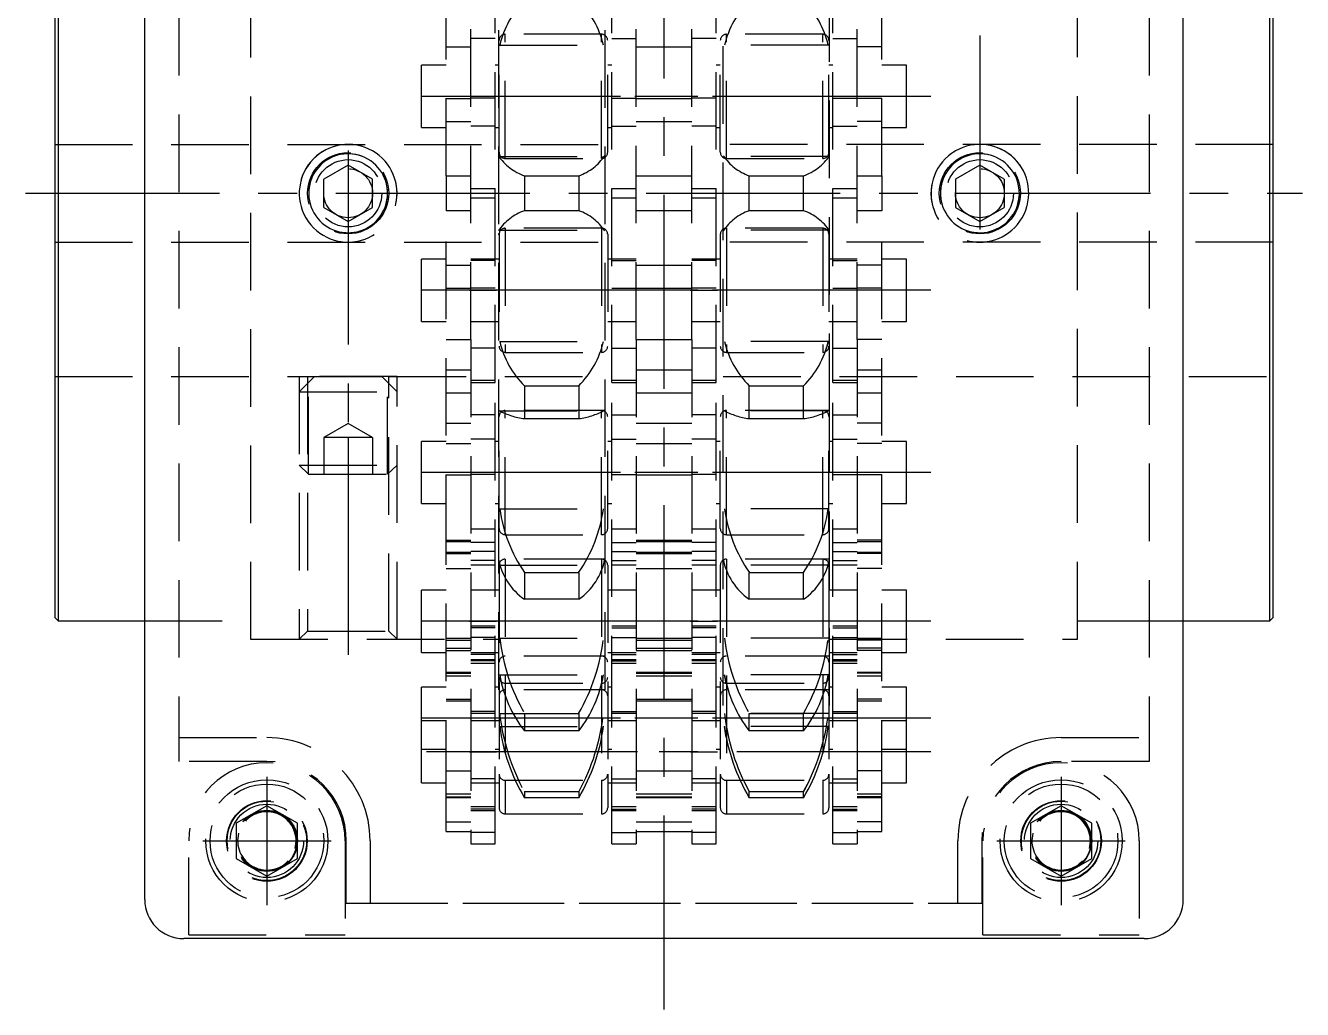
# Model space of a CAD drawing. Extents: x -2 to 270, y -8 to 285.
# Drawn here: x -2.4 to 102.1, y 151.6 to 232.1 of the extents above; entities that cross this region are included whole.
import ezdxf

# ---------------------------------------------------------------- set-up
doc = ezdxf.new("R2010")
doc.units = 0
doc.header["$LTSCALE"] = 0.5
doc.linetypes.add('CENTER', pattern=[50.8, 31.75, -6.35, 6.35, -6.35])
doc.linetypes.add('DASHED', pattern=[19.05, 12.7, -6.35])
for name, color, linetype in [('MSM_CENTER', 1, 'CENTER'), ('MSM_CONTINUOUS', 7, 'CONTINUOUS'), ('MSM_DASHED', 4, 'DASHED')]:
    doc.layers.add(name, color=color, linetype=linetype)

msp = doc.modelspace()

# ---------------------------------------------------------------- linework, layer by layer
at = {"layer": 'MSM_CENTER'}
for p, q in [((49.85, 151.55), (49.85, 285.14)), ((75.7, 256.67), (75.7, 214.86)), ((71.68, 226.28), (28.01, 226.28)), ((69.7, 226.28), (30, 226.28)), ((24, 221.84), (24, 180.02)), ((-2.4, 218.35), (102.1, 218.35)), ((71.68, 210.41), (28.01, 210.41)), ((69.7, 210.41), (30, 210.41)), ((33.93, 210.41), (36.13, 210.41)), ((33.93, 210.41), (36.13, 210.41)), ((71.68, 195.49), (28.01, 195.49)), ((69.7, 195.49), (30, 195.49)), ((71.68, 183.33), (28.01, 183.33)), ((69.7, 183.33), (30, 183.33)), ((33.93, 183.33), (36.13, 183.33)), ((33.93, 183.33), (36.13, 183.33)), ((71.68, 175.39), (28.01, 175.39)), ((69.7, 175.39), (30, 175.39)), ((71.68, 172.64), (28.01, 172.64)), ((33.93, 172.64), (36.13, 172.64)), ((17.35, 170.6), (17.35, 160.1)), ((82.35, 170.6), (82.35, 160.1)), ((12.1, 165.35), (22.6, 165.35)), ((77.1, 165.35), (87.6, 165.35))]:
    msp.add_line(p, q, dxfattribs=at)
at = {"layer": 'MSM_CONTINUOUS'}
for p, q in [((7.35, 160.55), (7.35, 276.15)), ((92.35, 160.55), (92.35, 276.15)), ((0, 253.06), (0, 183.63)), ((0.28, 253.35), (0.28, 183.35)), ((99.42, 183.35), (99.42, 253.35)), ((99.7, 183.63), (99.7, 253.06)), ((0, 183.63), (0.28, 183.35)), ((0.28, 183.35), (7.35, 183.35)), ((92.35, 183.35), (99.42, 183.35)), ((99.42, 183.35), (99.7, 183.63)), ((89.15, 157.35), (10.55, 157.35)), ((89.15, 157.35), (10.55, 157.35))]:
    msp.add_line(p, q, dxfattribs=at)
for centre, start, end in [((10.55, 160.55), 180, 270), ((10.55, 160.55), 180, 270), ((89.15, 160.55), 270, 0), ((89.15, 160.55), 270, 0)]:
    msp.add_arc(centre, 3.2, start, end, dxfattribs=at)
at = {"layer": 'MSM_DASHED'}
for p, q in [((10.15, 262.9), (10.15, 171.85)), ((89.55, 262.9), (89.55, 171.85)), ((36.3, 260.27), (36.3, 176.42)), ((45, 260.27), (45, 176.42)), ((54.7, 176.42), (54.7, 260.27)), ((63.4, 200.53), (63.4, 260.27)), ((16, 254.85), (16, 181.85)), ((83.7, 181.85), (83.7, 254.85)), ((32.03, 219.78), (32.03, 247.71)), ((67.67, 219.78), (67.67, 247.71)), ((34.03, 206.37), (34.03, 241.38)), ((47.57, 206.37), (47.57, 241.38)), ((52.13, 206.37), (52.13, 241.38)), ((65.67, 206.37), (65.67, 241.38)), ((36.03, 202.87), (36.03, 233.82)), ((45.57, 202.87), (45.57, 233.82)), ((54.13, 202.87), (54.13, 233.82)), ((63.67, 202.87), (63.67, 233.82)), ((36.03, 231.01), (34.03, 231.01)), ((36.86, 221.2), (36.86, 231.36)), ((44.74, 231.36), (36.86, 231.36)), ((44.74, 231.36), (36.86, 231.36)), ((44.74, 221.2), (44.74, 231.36)), ((45.57, 231.01), (47.57, 231.01)), ((54.13, 231.01), (52.13, 231.01)), ((62.84, 231.36), (54.96, 231.36)), ((54.96, 221.2), (54.96, 231.36)), ((62.84, 231.36), (54.96, 231.36)), ((62.84, 221.2), (62.84, 231.36)), ((63.67, 231.01), (65.67, 231.01)), ((32.03, 230.33), (34.03, 230.33)), ((36.36, 221.7), (36.36, 230.86)), ((36.4, 230.48), (44.9, 230.48)), ((45.24, 221.7), (45.24, 230.86)), ((47.57, 230.33), (52.13, 230.33)), ((54.46, 221.7), (54.46, 230.86)), ((63.3, 230.48), (54.8, 230.48)), ((63.34, 221.7), (63.34, 230.86)), ((67.67, 230.33), (65.67, 230.33)), ((30, 223.74), (30, 228.83)), ((32.03, 228.83), (30, 228.83)), ((32.03, 228.83), (30, 228.83)), ((36.36, 228.83), (36.03, 228.83)), ((36.36, 228.83), (36.03, 228.83)), ((45.57, 228.83), (45.24, 228.83)), ((45.57, 228.83), (45.24, 228.83)), ((54.46, 228.83), (54.13, 228.83)), ((54.46, 228.83), (54.13, 228.83)), ((63.67, 228.83), (63.34, 228.83)), ((63.67, 228.83), (63.34, 228.83)), ((69.7, 228.83), (67.67, 228.83)), ((69.7, 228.83), (67.67, 228.83)), ((69.7, 223.74), (69.7, 228.83)), ((32.03, 226.11), (34.03, 226.11)), ((36.03, 226.12), (34.03, 226.12)), ((45.57, 226.12), (47.57, 226.12)), ((47.57, 226.11), (52.13, 226.11)), ((54.13, 226.12), (52.13, 226.12)), ((63.67, 226.12), (65.67, 226.12)), ((67.67, 226.11), (65.67, 226.11)), ((30, 223.74), (32.03, 223.74)), ((30, 223.74), (32.03, 223.74)), ((32.03, 224.23), (34.03, 224.23)), ((36.03, 223.85), (34.03, 223.85)), ((36.03, 223.74), (36.36, 223.74)), ((36.03, 223.74), (36.36, 223.74)), ((45.24, 223.74), (45.57, 223.74)), ((45.24, 223.74), (45.57, 223.74)), ((45.57, 223.85), (47.57, 223.85)), ((47.57, 224.23), (52.13, 224.23)), ((54.13, 223.85), (52.13, 223.85)), ((54.13, 223.74), (54.46, 223.74)), ((54.13, 223.74), (54.46, 223.74)), ((63.34, 223.74), (63.67, 223.74)), ((63.34, 223.74), (63.67, 223.74)), ((63.67, 223.85), (65.67, 223.85)), ((67.67, 224.23), (65.67, 224.23)), ((67.67, 223.74), (69.7, 223.74)), ((67.67, 223.74), (69.7, 223.74)), ((0, 222.35), (45, 222.35)), ((36.33, 221.66), (36.32, 221.73)), ((99.7, 222.35), (54.7, 222.35)), ((63.38, 221.73), (63.37, 221.64)), ((24, 220.66), (22, 219.5)), ((26, 219.5), (24, 220.66)), ((36.4, 221.36), (44.9, 221.36)), ((36.86, 221.2), (44.74, 221.2)), ((36.86, 221.2), (44.74, 221.2)), ((44.82, 221.21), (44.9, 221.36)), ((63.3, 221.36), (54.8, 221.36)), ((54.96, 221.2), (62.84, 221.2)), ((54.96, 221.2), (62.84, 221.2)), ((75.7, 220.66), (73.7, 219.5)), ((77.7, 219.5), (75.7, 220.66)), ((22, 217.19), (22, 219.5)), ((26, 217.19), (26, 219.5)), ((32.03, 219.78), (34.03, 219.78)), ((32.03, 219.78), (32.03, 216.91)), ((38.43, 219.78), (42.87, 219.78)), ((38.43, 219.78), (38.43, 216.91)), ((42.87, 219.78), (42.87, 216.91)), ((47.57, 219.78), (52.13, 219.78)), ((56.83, 219.78), (61.27, 219.78)), ((56.83, 216.91), (56.83, 219.78)), ((61.27, 216.91), (61.27, 219.78)), ((65.67, 219.78), (67.67, 219.78)), ((67.67, 219.78), (67.67, 216.91)), ((73.7, 219.5), (73.7, 217.19)), ((77.7, 219.5), (77.7, 217.19)), ((34.03, 218.74), (36.03, 218.74)), ((45.57, 218.74), (47.57, 218.74)), ((52.13, 218.74), (54.13, 218.74)), ((63.67, 218.74), (65.67, 218.74)), ((36.03, 217.95), (34.03, 217.95)), ((47.57, 217.95), (45.57, 217.95)), ((54.13, 217.95), (52.13, 217.95)), ((65.67, 217.95), (63.67, 217.95)), ((22, 217.19), (24, 216.04)), ((24, 216.04), (26, 217.19)), ((32.03, 188.99), (32.03, 216.91)), ((34.03, 216.91), (32.03, 216.91)), ((42.87, 216.91), (38.43, 216.91)), ((52.13, 216.91), (47.57, 216.91)), ((61.27, 216.91), (56.83, 216.91)), ((67.67, 216.91), (65.67, 216.91)), ((67.67, 188.99), (67.67, 216.91)), ((73.7, 217.19), (75.7, 216.04)), ((75.7, 216.04), (77.7, 217.19)), ((36.4, 215.33), (44.9, 215.33)), ((36.86, 215.49), (36.86, 205.33)), ((44.74, 215.49), (36.86, 215.49)), ((44.74, 215.49), (36.86, 215.49)), ((44.74, 215.49), (44.74, 205.33)), ((63.3, 215.33), (54.8, 215.33)), ((62.84, 215.49), (54.96, 215.49)), ((54.96, 215.49), (54.96, 205.33)), ((62.84, 215.49), (54.96, 215.49)), ((62.84, 215.49), (62.84, 205.33)), ((0, 214.35), (45, 214.35)), ((36.32, 214.96), (36.33, 215.05)), ((36.36, 214.99), (36.36, 205.83)), ((45.24, 214.99), (45.24, 205.83)), ((54.46, 214.99), (54.46, 205.83)), ((99.7, 214.35), (54.7, 214.35)), ((63.34, 214.99), (63.34, 205.83)), ((32.03, 212.95), (30, 212.95)), ((30, 207.86), (30, 212.95)), ((32.03, 212.95), (30, 212.95)), ((32.03, 212.47), (34.03, 212.47)), ((36.03, 212.95), (34.03, 212.95)), ((36.36, 212.95), (34.03, 212.95)), ((36.03, 212.95), (34.03, 212.95)), ((36.36, 212.95), (34.03, 212.95)), ((36.03, 212.84), (34.03, 212.84)), ((47.57, 212.95), (45.24, 212.95)), ((47.57, 212.95), (45.24, 212.95)), ((47.57, 212.95), (45.57, 212.95)), ((47.57, 212.95), (45.57, 212.95)), ((45.57, 212.84), (47.57, 212.84)), ((47.57, 212.47), (52.13, 212.47)), ((54.13, 212.95), (52.13, 212.95)), ((54.46, 212.95), (52.13, 212.95)), ((54.13, 212.95), (52.13, 212.95)), ((54.46, 212.95), (52.13, 212.95)), ((54.13, 212.84), (52.13, 212.84)), ((65.67, 212.95), (63.34, 212.95)), ((65.67, 212.95), (63.34, 212.95)), ((65.67, 212.95), (63.67, 212.95)), ((65.67, 212.95), (63.67, 212.95)), ((63.67, 212.84), (65.67, 212.84)), ((67.67, 212.47), (65.67, 212.47)), ((69.7, 212.95), (67.67, 212.95)), ((69.7, 212.95), (67.67, 212.95)), ((69.7, 207.86), (69.7, 212.95)), ((32.03, 210.59), (34.03, 210.59)), ((36.03, 210.57), (34.03, 210.57)), ((47.67, 210.41), (45.47, 210.41)), ((47.67, 210.41), (45.47, 210.41)), ((45.57, 210.57), (47.57, 210.57)), ((47.57, 210.59), (52.13, 210.59)), ((52.03, 210.41), (54.23, 210.41)), ((52.03, 210.41), (54.23, 210.41)), ((54.13, 210.57), (52.13, 210.57)), ((65.77, 210.41), (63.57, 210.41)), ((65.77, 210.41), (63.57, 210.41)), ((63.67, 210.57), (65.67, 210.57)), ((67.67, 210.59), (65.67, 210.59)), ((30, 207.86), (32.03, 207.86)), ((30, 207.86), (32.03, 207.86)), ((34.03, 207.86), (36.03, 207.86)), ((34.03, 207.86), (36.36, 207.86)), ((34.03, 207.86), (36.03, 207.86)), ((34.03, 207.86), (36.36, 207.86)), ((45.24, 207.86), (47.57, 207.86)), ((45.24, 207.86), (47.57, 207.86)), ((45.57, 207.86), (47.57, 207.86)), ((45.57, 207.86), (47.57, 207.86)), ((52.13, 207.86), (54.13, 207.86)), ((52.13, 207.86), (54.46, 207.86)), ((52.13, 207.86), (54.13, 207.86)), ((52.13, 207.86), (54.46, 207.86)), ((63.34, 207.86), (65.67, 207.86)), ((63.34, 207.86), (65.67, 207.86)), ((63.67, 207.86), (65.67, 207.86)), ((63.67, 207.86), (65.67, 207.86)), ((67.67, 207.86), (69.7, 207.86)), ((67.67, 207.86), (69.7, 207.86)), ((32.03, 206.37), (34.03, 206.37)), ((34.03, 206.37), (34.03, 175.79)), ((36.4, 206.21), (44.9, 206.21)), ((47.57, 206.37), (47.57, 175.79)), ((47.57, 206.37), (52.13, 206.37)), ((52.13, 206.37), (52.13, 175.79)), ((54.8, 206.21), (55.05, 205.33)), ((63.3, 206.21), (54.8, 206.21)), ((63.07, 205.38), (63.3, 206.21)), ((65.67, 206.37), (65.67, 175.79)), ((67.67, 206.37), (65.67, 206.37)), ((36.03, 205.68), (34.03, 205.68)), ((36.86, 205.33), (44.74, 205.33)), ((36.86, 205.33), (44.74, 205.33)), ((45.57, 205.68), (47.57, 205.68)), ((54.13, 205.68), (52.13, 205.68)), ((54.96, 205.33), (62.84, 205.33)), ((54.96, 205.33), (62.84, 205.33)), ((63.67, 205.68), (65.67, 205.68)), ((32.03, 203.9), (34.03, 203.9)), ((47.57, 203.9), (52.13, 203.9)), ((65.67, 203.9), (67.67, 203.9)), ((0, 203.35), (20.68, 203.35)), ((20, 203.35), (20, 181.85)), ((21.25, 203.35), (20, 202.1)), ((20, 203.35), (28, 203.35)), ((28, 203.35), (20, 203.35)), ((20.68, 203.35), (20.68, 182.52)), ((20.77, 195.35), (20.77, 202.86)), ((21.25, 203.35), (26.75, 203.35)), ((28, 202.1), (26.75, 203.35)), ((27.23, 195.35), (27.23, 202.86)), ((27.31, 203.35), (45, 203.35)), ((27.32, 182.52), (27.32, 203.35)), ((28, 181.85), (28, 203.35)), ((36.03, 203.03), (34.03, 203.03)), ((34.03, 202.87), (36.03, 202.87)), ((36.03, 175.79), (36.03, 202.87)), ((47.57, 203.03), (45.57, 203.03)), ((45.57, 175.79), (45.57, 202.87)), ((45.57, 202.87), (47.57, 202.87)), ((54.13, 203.03), (52.13, 203.03)), ((52.13, 202.87), (54.13, 202.87)), ((54.13, 175.79), (54.13, 202.87)), ((54.7, 203.35), (99.7, 203.35)), ((65.67, 203.03), (63.67, 203.03)), ((63.67, 175.79), (63.67, 202.87)), ((63.67, 202.87), (65.67, 202.87)), ((20, 202.1), (28, 202.1)), ((34.03, 202), (32.03, 202)), ((38.43, 202.6), (42.87, 202.6)), ((38.43, 202.6), (38.43, 199.9)), ((42.87, 202.6), (42.87, 199.9)), ((52.13, 202), (47.57, 202)), ((56.83, 199.9), (56.83, 202.6)), ((56.83, 202.6), (61.27, 202.6)), ((61.27, 199.9), (61.27, 202.6)), ((67.67, 202), (65.67, 202)), ((36.03, 200.21), (34.03, 200.21)), ((44.94, 200.57), (36.36, 200.57)), ((36.36, 200.57), (36.4, 200.55)), ((36.36, 190.91), (36.36, 200.07)), ((36.4, 200.55), (44.9, 200.55)), ((44.74, 200.57), (36.86, 200.57)), ((44.74, 200.57), (36.86, 200.57)), ((36.86, 190.41), (36.86, 200.57)), ((42.87, 199.9), (38.43, 199.9)), ((44.74, 190.41), (44.74, 200.57)), ((44.9, 200.55), (44.94, 200.57)), ((44.97, 200.56), (44.99, 200.52)), ((45.24, 190.91), (45.24, 200.07)), ((45.57, 200.21), (47.57, 200.21)), ((54.13, 200.21), (52.13, 200.21)), ((54.46, 190.91), (54.46, 200.07)), ((54.71, 200.51), (54.74, 200.57)), ((63.34, 200.57), (54.76, 200.57)), ((54.76, 200.57), (54.8, 200.55)), ((63.3, 200.55), (54.8, 200.55)), ((62.84, 200.57), (54.96, 200.57)), ((62.84, 200.57), (54.96, 200.57)), ((54.96, 190.41), (54.96, 200.57)), ((61.27, 199.9), (56.83, 199.9)), ((62.84, 190.41), (62.84, 200.57)), ((63.3, 200.55), (63.34, 200.57)), ((63.34, 190.91), (63.34, 200.07)), ((63.4, 176.42), (63.4, 200.49)), ((63.67, 200.21), (65.67, 200.21)), ((24, 199.5), (22, 198.35)), ((26, 198.35), (24, 199.5)), ((32.03, 199.53), (34.03, 199.53)), ((47.57, 199.53), (52.13, 199.53)), ((67.67, 199.53), (65.67, 199.53)), ((22, 198.35), (22, 195.35)), ((26, 198.35), (22, 198.35)), ((24, 198.35), (24, 195.35)), ((26, 198.35), (26, 195.35)), ((32.03, 198.04), (30, 198.04)), ((32.03, 198.04), (30, 198.04)), ((30, 192.95), (30, 198.04)), ((32.03, 197.88), (34.03, 197.88)), ((36.03, 198.22), (34.03, 198.22)), ((36.36, 198.04), (36.03, 198.04)), ((36.36, 198.04), (36.03, 198.04)), ((45.57, 198.04), (45.24, 198.04)), ((45.57, 198.04), (45.24, 198.04)), ((45.57, 198.22), (47.57, 198.22)), ((47.57, 197.88), (52.13, 197.88)), ((54.13, 198.22), (52.13, 198.22)), ((54.46, 198.04), (54.13, 198.04)), ((54.46, 198.04), (54.13, 198.04)), ((63.67, 198.04), (63.34, 198.04)), ((63.67, 198.04), (63.34, 198.04)), ((63.67, 198.22), (65.67, 198.22)), ((67.67, 197.88), (65.67, 197.88)), ((69.7, 198.04), (67.67, 198.04)), ((69.7, 198.04), (67.67, 198.04)), ((69.7, 192.95), (69.7, 198.04)), ((20, 196.11), (20.77, 195.35)), ((20, 196.11), (28, 196.11)), ((27.23, 195.35), (28, 196.11)), ((20.77, 195.35), (27.23, 195.35)), ((32.03, 195.31), (34.03, 195.31)), ((36.03, 195.33), (34.03, 195.33)), ((45.57, 195.33), (47.57, 195.33)), ((47.57, 195.31), (52.13, 195.31)), ((54.13, 195.33), (52.13, 195.33)), ((63.67, 195.33), (65.67, 195.33)), ((67.67, 195.31), (65.67, 195.31)), ((30, 192.95), (32.03, 192.95)), ((30, 192.95), (32.03, 192.95)), ((36.03, 192.95), (36.36, 192.95)), ((36.03, 192.95), (36.36, 192.95)), ((36.4, 192.52), (44.9, 192.52)), ((45.24, 192.95), (45.57, 192.95)), ((45.24, 192.95), (45.57, 192.95)), ((54.13, 192.95), (54.46, 192.95)), ((54.13, 192.95), (54.46, 192.95)), ((54.8, 192.52), (54.94, 191.71)), ((63.3, 192.52), (54.8, 192.52)), ((63.34, 192.95), (63.67, 192.95)), ((63.34, 192.95), (63.67, 192.95)), ((67.67, 192.95), (69.7, 192.95)), ((67.67, 192.95), (69.7, 192.95)), ((36.03, 190.87), (34.03, 190.87)), ((36.86, 190.41), (44.74, 190.41)), ((36.86, 190.41), (44.74, 190.41)), ((36.88, 190.45), (36.89, 190.41)), ((47.57, 190.87), (45.57, 190.87)), ((54.13, 190.87), (52.13, 190.87)), ((54.96, 190.41), (62.84, 190.41)), ((54.96, 190.41), (62.84, 190.41)), ((62.81, 190.41), (62.83, 190.46)), ((65.67, 190.87), (63.67, 190.87)), ((32.03, 189.95), (34.03, 189.95)), ((34.03, 189.83), (32.03, 189.83)), ((36.03, 189.78), (34.03, 189.78)), ((45.57, 189.78), (47.57, 189.78)), ((47.57, 189.95), (52.13, 189.95)), ((52.13, 189.83), (47.57, 189.83)), ((54.13, 189.78), (52.13, 189.78)), ((63.67, 189.78), (65.67, 189.78)), ((67.67, 189.95), (65.67, 189.95)), ((67.67, 189.83), (65.67, 189.83)), ((32.03, 168.89), (32.03, 188.99)), ((32.03, 188.99), (34.03, 188.99)), ((32.03, 188.87), (34.03, 188.87)), ((36.03, 189.04), (34.03, 189.04)), ((36.03, 188.3), (34.03, 188.3)), ((45, 188.41), (36.3, 188.41)), ((44.74, 188.41), (36.86, 188.41)), ((44.74, 188.41), (36.86, 188.41)), ((36.86, 188.41), (36.86, 170.31)), ((44.74, 188.41), (44.74, 170.31)), ((45.57, 189.04), (47.57, 189.04)), ((45.57, 188.3), (47.57, 188.3)), ((47.57, 188.99), (52.13, 188.99)), ((47.57, 188.87), (52.13, 188.87)), ((54.13, 189.04), (52.13, 189.04)), ((54.13, 188.3), (52.13, 188.3)), ((63.4, 188.41), (54.7, 188.41)), ((62.84, 188.41), (54.96, 188.41)), ((62.84, 188.41), (54.96, 188.41)), ((54.96, 188.41), (54.96, 170.31)), ((62.84, 188.41), (62.84, 170.31)), ((63.67, 189.04), (65.67, 189.04)), ((63.67, 188.3), (65.67, 188.3)), ((65.67, 188.99), (67.67, 188.99)), ((67.67, 188.87), (65.67, 188.87)), ((67.67, 168.89), (67.67, 188.99)), ((32.03, 187.65), (34.03, 187.65)), ((34.03, 187.95), (36.03, 187.95)), ((36.36, 187.91), (36.36, 170.81)), ((36.4, 187.91), (44.9, 187.91)), ((38.43, 187.32), (38.43, 185.12)), ((38.43, 187.32), (42.87, 187.32)), ((42.87, 187.32), (42.87, 185.12)), ((45.24, 187.91), (45.24, 170.81)), ((45.57, 187.95), (47.57, 187.95)), ((47.57, 187.65), (52.13, 187.65)), ((52.13, 187.95), (54.13, 187.95)), ((54.46, 187.91), (54.46, 170.81)), ((63.3, 187.91), (54.8, 187.91)), ((56.83, 187.32), (61.27, 187.32)), ((56.83, 185.12), (56.83, 187.32)), ((61.27, 185.12), (61.27, 187.32)), ((63.34, 187.91), (63.34, 170.81)), ((63.67, 187.95), (65.67, 187.95)), ((67.67, 187.65), (65.67, 187.65)), ((32.03, 185.87), (30, 185.87)), ((32.03, 185.87), (30, 185.87)), ((30, 180.78), (30, 185.87)), ((36.36, 185.87), (34.03, 185.87)), ((36.03, 185.87), (34.03, 185.87)), ((36.36, 185.87), (34.03, 185.87)), ((36.03, 185.87), (34.03, 185.87)), ((42.87, 185.12), (38.43, 185.12)), ((47.57, 185.87), (45.24, 185.87)), ((47.57, 185.87), (45.24, 185.87)), ((47.57, 185.87), (45.57, 185.87)), ((47.57, 185.87), (45.57, 185.87)), ((54.46, 185.87), (52.13, 185.87)), ((54.13, 185.87), (52.13, 185.87)), ((54.46, 185.87), (52.13, 185.87)), ((54.13, 185.87), (52.13, 185.87)), ((61.27, 185.12), (56.83, 185.12)), ((65.67, 185.87), (63.34, 185.87)), ((65.67, 185.87), (63.34, 185.87)), ((65.67, 185.87), (63.67, 185.87)), ((65.67, 185.87), (63.67, 185.87)), ((69.7, 185.87), (67.67, 185.87)), ((69.7, 185.87), (67.67, 185.87)), ((69.7, 180.78), (69.7, 185.87)), ((7.35, 183.35), (10.15, 183.35)), ((7.35, 183.35), (10.15, 183.35)), ((7.35, 183.35), (16, 183.35)), ((36.03, 182.93), (34.03, 182.93)), ((47.67, 183.33), (45.47, 183.33)), ((47.67, 183.33), (45.47, 183.33)), ((47.57, 182.93), (45.57, 182.93)), ((52.03, 183.33), (54.23, 183.33)), ((52.03, 183.33), (54.23, 183.33)), ((54.13, 182.93), (52.13, 182.93)), ((65.77, 183.33), (63.57, 183.33)), ((65.77, 183.33), (63.57, 183.33)), ((65.67, 182.93), (63.67, 182.93)), ((83.7, 183.35), (92.35, 183.35)), ((89.55, 183.35), (92.35, 183.35)), ((89.55, 183.35), (92.35, 183.35)), ((16, 181.85), (36.3, 181.85)), ((20.68, 182.52), (20, 181.85)), ((20.68, 182.52), (27.32, 182.52)), ((28, 181.85), (27.32, 182.52)), ((34.03, 181.9), (32.03, 181.9)), ((36.03, 182.79), (34.03, 182.79)), ((36.03, 182), (34.03, 182)), ((36.4, 181.95), (44.9, 181.95)), ((45.57, 182.79), (47.57, 182.79)), ((45.57, 182), (47.57, 182)), ((52.13, 181.9), (47.57, 181.9)), ((54.13, 182.79), (52.13, 182.79)), ((54.13, 182), (52.13, 182)), ((54.8, 181.95), (54.94, 180.99)), ((63.3, 181.95), (54.8, 181.95)), ((63.4, 181.85), (83.7, 181.85)), ((63.67, 182.79), (65.67, 182.79)), ((63.67, 182), (65.67, 182)), ((67.67, 181.9), (65.67, 181.9)), ((32.03, 181.77), (34.03, 181.77)), ((32.03, 181.11), (34.03, 181.11)), ((32.03, 180.94), (34.03, 180.94)), ((47.57, 181.77), (52.13, 181.77)), ((47.57, 181.11), (52.13, 181.11)), ((47.57, 180.94), (52.13, 180.94)), ((67.67, 181.77), (65.67, 181.77)), ((67.67, 181.11), (65.67, 181.11)), ((67.67, 180.94), (65.67, 180.94)), ((30, 180.78), (32.03, 180.78)), ((30, 180.78), (32.03, 180.78)), ((34.03, 180.78), (36.36, 180.78)), ((34.03, 180.78), (36.03, 180.78)), ((34.03, 180.78), (36.36, 180.78)), ((34.03, 180.78), (36.03, 180.78)), ((36.03, 180.6), (34.03, 180.6)), ((36.03, 180.18), (34.03, 180.18)), ((36.03, 180.09), (34.03, 180.09)), ((34.03, 179.89), (36.03, 179.89)), ((45, 180.47), (36.3, 180.47)), ((44.74, 180.47), (36.86, 180.47)), ((44.74, 180.47), (36.86, 180.47)), ((45.24, 180.78), (47.57, 180.78)), ((45.24, 180.78), (47.57, 180.78)), ((45.57, 180.78), (47.57, 180.78)), ((45.57, 180.78), (47.57, 180.78)), ((45.57, 180.6), (47.57, 180.6)), ((47.57, 180.18), (45.57, 180.18)), ((45.57, 180.09), (47.57, 180.09)), ((45.57, 179.89), (47.57, 179.89)), ((52.13, 180.78), (54.46, 180.78)), ((52.13, 180.78), (54.13, 180.78)), ((52.13, 180.78), (54.46, 180.78)), ((52.13, 180.78), (54.13, 180.78)), ((54.13, 180.6), (52.13, 180.6)), ((54.13, 180.18), (52.13, 180.18)), ((54.13, 180.09), (52.13, 180.09)), ((52.13, 179.89), (54.13, 179.89)), ((63.4, 180.47), (54.7, 180.47)), ((62.84, 180.47), (54.96, 180.47)), ((62.84, 180.47), (54.96, 180.47)), ((63.34, 180.78), (65.67, 180.78)), ((63.34, 180.78), (65.67, 180.78)), ((63.67, 180.78), (65.67, 180.78)), ((63.67, 180.78), (65.67, 180.78)), ((63.67, 180.6), (65.67, 180.6)), ((65.67, 180.18), (63.67, 180.18)), ((63.67, 180.09), (65.67, 180.09)), ((63.67, 179.89), (65.67, 179.89)), ((67.67, 180.78), (69.7, 180.78)), ((67.67, 180.78), (69.7, 180.78)), ((34.03, 179.14), (32.03, 179.14)), ((32.03, 179.07), (34.03, 179.07)), ((32.03, 178.87), (34.03, 178.87)), ((36.4, 178.94), (44.9, 178.94)), ((52.13, 179.14), (47.57, 179.14)), ((47.57, 179.07), (52.13, 179.07)), ((47.57, 178.87), (52.13, 178.87)), ((63.3, 178.94), (54.8, 178.94)), ((54.94, 178.23), (54.8, 178.94)), ((63.3, 178.94), (63.2, 178.39)), ((67.67, 179.14), (65.67, 179.14)), ((67.67, 179.07), (65.67, 179.07)), ((65.67, 178.87), (67.67, 178.87)), ((32.03, 177.94), (30, 177.94)), ((32.03, 177.94), (30, 177.94)), ((30, 172.85), (30, 177.94)), ((36.36, 177.94), (36.03, 177.94)), ((36.36, 177.94), (36.03, 177.94)), ((45, 177.72), (36.3, 177.72)), ((36.86, 178.25), (44.74, 178.25)), ((36.86, 178.25), (44.74, 178.25)), ((44.74, 177.72), (36.86, 177.72)), ((45.57, 177.94), (45.24, 177.94)), ((45.57, 177.94), (45.24, 177.94)), ((54.46, 177.94), (54.13, 177.94)), ((54.46, 177.94), (54.13, 177.94)), ((63.4, 177.72), (54.7, 177.72)), ((54.96, 178.25), (62.84, 178.25)), ((54.96, 178.25), (62.84, 178.25)), ((62.84, 177.72), (54.96, 177.72)), ((63.67, 177.94), (63.34, 177.94)), ((63.67, 177.94), (63.34, 177.94)), ((69.7, 177.94), (67.67, 177.94)), ((69.7, 177.94), (67.67, 177.94)), ((69.7, 172.85), (69.7, 177.94)), ((32.03, 176.96), (34.03, 176.96)), ((32.03, 176.82), (34.03, 176.82)), ((47.57, 176.96), (52.13, 176.96)), ((47.57, 176.82), (52.13, 176.82)), ((67.67, 176.96), (65.67, 176.96)), ((65.67, 176.82), (67.67, 176.82)), ((36.03, 175.93), (34.03, 175.93)), ((34.03, 175.79), (34.03, 165.1)), ((34.03, 175.79), (36.03, 175.79)), ((36.03, 165.1), (36.03, 175.79)), ((36.4, 175.77), (44.9, 175.77)), ((38.43, 175.78), (42.87, 175.78)), ((38.43, 175.78), (38.43, 174.35)), ((42.87, 175.78), (42.87, 174.35)), ((45.57, 175.93), (47.57, 175.93)), ((45.57, 165.1), (45.57, 175.79)), ((45.57, 175.79), (47.57, 175.79)), ((47.57, 175.79), (47.57, 165.1)), ((54.13, 175.93), (52.13, 175.93)), ((52.13, 175.79), (52.13, 165.1)), ((52.13, 175.79), (54.13, 175.79)), ((54.13, 165.1), (54.13, 175.79)), ((54.8, 175.77), (54.94, 174.77)), ((63.3, 175.77), (54.8, 175.77)), ((56.83, 175.78), (61.27, 175.78)), ((56.83, 174.35), (56.83, 175.78)), ((61.27, 174.35), (61.27, 175.78)), ((63.67, 175.93), (65.67, 175.93)), ((63.67, 165.1), (63.67, 175.79)), ((63.67, 175.79), (65.67, 175.79)), ((65.67, 175.79), (65.67, 165.1)), ((32.03, 175.18), (30, 175.18)), ((36.36, 175.18), (34.03, 175.18)), ((36.03, 175.18), (34.03, 175.18)), ((36.4, 174.72), (44.9, 174.72)), ((47.57, 175.18), (45.24, 175.18)), ((47.57, 175.18), (45.57, 175.18)), ((54.46, 175.18), (52.13, 175.18)), ((54.13, 175.18), (52.13, 175.18)), ((63.3, 174.72), (54.8, 174.72)), ((54.94, 173.82), (54.8, 174.72)), ((65.67, 175.18), (63.34, 175.18)), ((65.67, 175.18), (63.67, 175.18)), ((69.7, 175.18), (67.67, 175.18)), ((10.15, 173.8), (17.35, 173.8)), ((42.87, 174.35), (38.43, 174.35)), ((61.27, 174.35), (56.83, 174.35)), ((82.35, 173.8), (89.55, 173.8)), ((30, 172.85), (32.03, 172.85)), ((30, 170.09), (30, 172.85)), ((30, 172.85), (32.03, 172.85)), ((36.03, 172.85), (36.36, 172.85)), ((36.03, 172.85), (36.36, 172.85)), ((45.24, 172.85), (45.57, 172.85)), ((45.24, 172.85), (45.57, 172.85)), ((47.67, 172.64), (45.47, 172.64)), ((52.03, 172.64), (54.23, 172.64)), ((54.13, 172.85), (54.46, 172.85)), ((54.13, 172.85), (54.46, 172.85)), ((63.34, 172.85), (63.67, 172.85)), ((63.34, 172.85), (63.67, 172.85)), ((65.77, 172.64), (63.57, 172.64)), ((67.67, 172.85), (69.7, 172.85)), ((67.67, 172.85), (69.7, 172.85)), ((69.7, 170.09), (69.7, 172.85)), ((17.35, 171.85), (10.15, 171.85)), ((89.55, 171.85), (82.35, 171.85)), ((32.03, 171.08), (34.03, 171.08)), ((36.03, 170.43), (34.03, 170.43)), ((36.36, 170.81), (36.36, 168.06)), ((45.24, 170.81), (45.24, 168.06)), ((45.57, 170.43), (47.57, 170.43)), ((47.57, 171.08), (52.13, 171.08)), ((54.13, 170.43), (52.13, 170.43)), ((54.46, 170.81), (54.46, 168.06)), ((63.34, 170.81), (63.34, 168.06)), ((63.67, 170.43), (65.67, 170.43)), ((67.67, 171.08), (65.67, 171.08)), ((30, 170.09), (32.03, 170.09)), ((34.03, 170.09), (36.36, 170.09)), ((34.03, 170.09), (36.03, 170.09)), ((36.86, 170.31), (44.74, 170.31)), ((36.86, 170.31), (36.86, 167.56)), ((36.86, 170.31), (44.74, 170.31)), ((38.43, 169.38), (42.87, 169.38)), ((38.43, 169.38), (38.43, 168.88)), ((42.87, 169.38), (42.87, 168.88)), ((44.74, 170.31), (44.74, 167.56)), ((45.24, 170.09), (47.57, 170.09)), ((45.57, 170.09), (47.57, 170.09)), ((52.13, 170.09), (54.46, 170.09)), ((52.13, 170.09), (54.13, 170.09)), ((54.96, 170.31), (62.84, 170.31)), ((54.96, 170.31), (54.96, 167.56)), ((54.96, 170.31), (62.84, 170.31)), ((56.35, 170.3), (56.83, 169.38)), ((56.83, 169.38), (61.27, 169.38)), ((56.83, 168.88), (56.83, 169.38)), ((61.27, 169.38), (61.75, 170.3)), ((61.27, 168.88), (61.27, 169.38)), ((62.84, 170.31), (62.84, 167.56)), ((63.34, 170.09), (65.67, 170.09)), ((63.67, 170.09), (65.67, 170.09)), ((67.67, 170.09), (69.7, 170.09)), ((34.03, 169.16), (32.03, 169.16)), ((32.03, 168.96), (34.03, 168.96)), ((32.03, 168.89), (34.03, 168.89)), ((32.03, 166.13), (32.03, 168.89)), ((32.03, 168.89), (34.03, 168.89)), ((42.87, 168.88), (38.43, 168.88)), ((52.13, 169.16), (47.57, 169.16)), ((47.57, 168.96), (52.13, 168.96)), ((47.57, 168.89), (52.13, 168.89)), ((47.57, 168.89), (52.13, 168.89)), ((61.27, 168.88), (56.83, 168.88)), ((67.67, 169.16), (65.67, 169.16)), ((67.67, 168.96), (65.67, 168.96)), ((65.67, 168.89), (67.67, 168.89)), ((65.67, 168.89), (67.67, 168.89)), ((67.67, 166.13), (67.67, 168.89)), ((17.35, 168.23), (14.85, 166.79)), ((19.85, 166.79), (17.35, 168.23)), ((36.03, 168.14), (34.03, 168.14)), ((36.03, 167.94), (34.03, 167.94)), ((34.03, 167.85), (36.03, 167.85)), ((34.03, 167.85), (36.03, 167.85)), ((36.86, 167.56), (44.74, 167.56)), ((47.57, 168.14), (45.57, 168.14)), ((45.57, 167.94), (47.57, 167.94)), ((45.57, 167.85), (47.57, 167.85)), ((45.57, 167.85), (47.57, 167.85)), ((54.13, 168.14), (52.13, 168.14)), ((54.13, 167.94), (52.13, 167.94)), ((52.13, 167.85), (54.13, 167.85)), ((52.13, 167.85), (54.13, 167.85)), ((54.96, 167.56), (62.84, 167.56)), ((65.67, 168.14), (63.67, 168.14)), ((63.67, 167.94), (65.67, 167.94)), ((63.67, 167.85), (65.67, 167.85)), ((63.67, 167.85), (65.67, 167.85)), ((82.35, 168.23), (79.85, 166.79)), ((84.85, 166.79), (82.35, 168.23)), ((14.85, 166.79), (14.85, 163.9)), ((19.85, 163.9), (19.85, 166.79)), ((32.03, 166.92), (34.03, 166.92)), ((47.57, 166.92), (52.13, 166.92)), ((67.67, 166.92), (65.67, 166.92)), ((79.85, 166.79), (79.85, 163.9)), ((84.85, 163.9), (84.85, 166.79)), ((10.95, 157.65), (10.95, 165.35)), ((23.75, 165.35), (23.75, 157.65)), ((23.85, 160.25), (23.85, 165.35)), ((25.8, 165.35), (25.8, 160.25)), ((32.03, 166.13), (34.03, 166.13)), ((36.03, 166.03), (34.03, 166.03)), ((45.57, 166.03), (47.57, 166.03)), ((47.57, 166.13), (52.13, 166.13)), ((54.13, 166.03), (52.13, 166.03)), ((63.67, 166.03), (65.67, 166.03)), ((65.67, 166.13), (67.67, 166.13)), ((73.9, 160.25), (73.9, 165.35)), ((75.85, 165.35), (75.85, 160.25)), ((75.95, 157.65), (75.95, 165.35)), ((88.75, 165.35), (88.75, 157.65)), ((34.03, 165.1), (36.03, 165.1)), ((45.57, 165.1), (47.57, 165.1)), ((52.13, 165.1), (54.13, 165.1)), ((63.67, 165.1), (65.67, 165.1)), ((14.85, 163.9), (17.35, 162.46)), ((17.35, 162.46), (19.85, 163.9)), ((79.85, 163.9), (82.35, 162.46)), ((82.35, 162.46), (84.85, 163.9)), ((23.85, 160.25), (75.85, 160.25)), ((25.8, 160.25), (73.9, 160.25)), ((10.95, 157.65), (23.75, 157.65)), ((75.95, 157.65), (88.75, 157.65))]:
    msp.add_line(p, q, dxfattribs=at)
for centre, radius in [((24, 218.35), 3.32), ((75.7, 218.35), 3.32), ((24, 218.35), 2.75), ((75.7, 218.35), 2.75), ((24, 218.35), 2), ((75.7, 218.35), 2), ((17.35, 165.35), 5), ((82.35, 165.35), 5), ((17.35, 165.35), 4.65), ((82.35, 165.35), 4.65), ((17.35, 165.35), 3.3), ((17.35, 165.35), 3.25), ((17.35, 165.35), 3), ((82.35, 165.35), 3.3), ((82.35, 165.35), 3.25), ((82.35, 165.35), 3), ((17.35, 165.35), 2.5), ((17.35, 165.35), 2.46), ((82.35, 165.35), 2.5), ((82.35, 165.35), 2.46)]:
    msp.add_circle(centre, radius, dxfattribs=at)
for centre, radius, start, end in [((43.6, 228.82), 7.38, 134.4476, 167.0083), ((37.7, 228.82), 7.38, 12.9917, 45.5524), ((62, 228.82), 7.38, 134.4476, 167.0083), ((56.1, 228.82), 7.38, 12.9917, 45.5524), ((36.86, 230.86), 0.5, 90, 180), ((36.86, 230.86), 0.5, 90, 180), ((44.74, 230.86), 0.5, 0, 90), ((44.74, 230.86), 0.5, 0, 90), ((54.96, 230.86), 0.5, 90, 180), ((54.96, 230.86), 0.5, 90, 180), ((62.84, 230.86), 0.5, 0, 90), ((62.84, 230.86), 0.5, 0, 90), ((24, 218.35), 4, 345, 285), ((24, 218.35), 4, 75, 15), ((24, 218.35), 3.23, 345, 285), ((24, 218.35), 3.23, 255, 195), ((36.86, 221.7), 0.5, 180, 270), ((36.86, 221.7), 0.5, 180, 270), ((44.74, 221.7), 0.5, 270, 0), ((44.74, 221.7), 0.5, 270, 0), ((54.96, 221.7), 0.5, 180, 270), ((54.96, 221.7), 0.5, 180, 270), ((62.84, 221.7), 0.5, 270, 0), ((62.84, 221.7), 0.5, 270, 0), ((75.7, 218.35), 4, 345, 285), ((75.7, 218.35), 4, 255, 195), ((75.7, 218.35), 3.23, 345, 285), ((75.7, 218.35), 3.23, 75, 15), ((39.88, 223.87), 4.34, 214.2852, 250.3705), ((41.42, 223.87), 4.34, 289.6295, 325.7148), ((58.28, 223.87), 4.34, 214.2852, 250.3705), ((59.82, 223.87), 4.34, 289.6295, 325.7148), ((39.88, 212.83), 4.34, 109.6295, 145.7148), ((41.42, 212.83), 4.34, 34.2852, 70.3705), ((58.28, 212.83), 4.34, 109.6295, 145.7148), ((59.82, 212.83), 4.34, 34.2852, 70.3705), ((36.86, 214.99), 0.5, 90, 180), ((36.86, 214.99), 0.5, 90, 180), ((44.74, 214.99), 0.5, 0, 90), ((44.74, 214.99), 0.5, 0, 90), ((54.96, 214.99), 0.5, 90, 180), ((54.96, 214.99), 0.5, 90, 180), ((62.84, 214.99), 0.5, 0, 90), ((62.84, 214.99), 0.5, 0, 90), ((43.6, 207.87), 7.38, 192.9917, 225.5524), ((37.7, 207.87), 7.38, 314.4476, 347.0083), ((62, 207.87), 7.38, 192.9917, 225.5524), ((56.1, 207.87), 7.38, 314.4476, 347.0083), ((36.86, 205.83), 0.5, 180, 270), ((36.86, 205.83), 0.5, 180, 270), ((44.74, 205.83), 0.5, 270, 0), ((44.74, 205.83), 0.5, 270, 0), ((54.96, 205.83), 0.5, 180, 270), ((54.96, 205.83), 0.5, 180, 270), ((62.84, 205.83), 0.5, 270, 0), ((62.84, 205.83), 0.5, 270, 0), ((36.86, 200.07), 0.5, 90, 180), ((36.86, 200.07), 0.5, 90, 180), ((39.09, 205.51), 5.64, 241.0328, 263.2289), ((42.21, 205.51), 5.64, 276.7711, 298.9672), ((44.74, 200.07), 0.5, 0, 90), ((44.74, 200.07), 0.5, 0, 90), ((54.96, 200.07), 0.5, 90, 180), ((54.96, 200.07), 0.5, 90, 180), ((57.49, 205.51), 5.64, 241.0328, 263.2289), ((60.61, 205.51), 5.64, 276.7711, 298.9672), ((62.84, 200.07), 0.5, 0, 90), ((62.84, 200.07), 0.5, 0, 90), ((48.33, 194.16), 12.03, 187.8274, 214.6631), ((32.97, 194.16), 12.03, 325.3369, 352.1726), ((66.73, 194.16), 12.03, 187.8274, 214.6631), ((51.37, 194.16), 12.03, 325.3369, 352.1726), ((36.86, 190.91), 0.5, 180, 270), ((36.86, 190.91), 0.5, 180, 270), ((44.74, 190.91), 0.5, 270, 0), ((44.74, 190.91), 0.5, 270, 0), ((54.96, 190.91), 0.5, 180, 270), ((54.96, 190.91), 0.5, 180, 270), ((62.84, 190.91), 0.5, 270, 0), ((62.84, 190.91), 0.5, 270, 0), ((41.43, 189.4), 5.23, 190.8918, 234.8898), ((36.86, 187.91), 0.5, 90, 180), ((36.86, 187.91), 0.5, 90, 180), ((39.87, 189.4), 5.23, 305.1102, 349.1082), ((44.74, 187.91), 0.5, 0, 90), ((44.74, 187.91), 0.5, 0, 90), ((54.96, 187.91), 0.5, 90, 180), ((54.96, 187.91), 0.5, 90, 180), ((59.83, 189.4), 5.23, 190.8918, 234.8898), ((58.27, 189.4), 5.23, 305.1102, 349.1082), ((62.84, 187.91), 0.5, 0, 90), ((62.84, 187.91), 0.5, 0, 90), ((52.29, 183.74), 15.98, 186.4286, 209.8768), ((29.01, 183.74), 15.98, 330.1232, 353.5714), ((70.69, 183.74), 15.98, 186.4286, 209.8768), ((47.41, 183.74), 15.98, 330.1232, 353.5714), ((36.86, 179.97), 0.5, 90, 180), ((36.86, 179.97), 0.5, 90, 180), ((44.74, 179.97), 0.5, 0, 90), ((44.74, 179.97), 0.5, 0, 90), ((54.96, 179.97), 0.5, 90, 180), ((54.96, 179.97), 0.5, 90, 180), ((62.84, 179.97), 0.5, 0, 90), ((62.84, 179.97), 0.5, 0, 90), ((36.86, 178.75), 0.5, 180, 270), ((36.86, 178.75), 0.5, 180, 270), ((46.67, 180.72), 10.42, 189.8463, 217.717), ((34.63, 180.72), 10.42, 322.283, 350.1537), ((44.74, 178.75), 0.5, 270, 0), ((44.74, 178.75), 0.5, 270, 0), ((54.96, 178.75), 0.5, 180, 270), ((54.96, 178.75), 0.5, 180, 270), ((65.07, 180.72), 10.42, 189.8463, 217.717), ((53.03, 180.72), 10.42, 322.283, 350.1537), ((62.84, 178.75), 0.5, 270, 0), ((62.84, 178.75), 0.5, 270, 0), ((36.86, 177.22), 0.5, 90, 180), ((44.74, 177.22), 0.5, 0, 90), ((54.96, 177.22), 0.5, 90, 180), ((62.84, 177.22), 0.5, 0, 90), ((53.89, 177.79), 17.61, 186.5779, 208.5427), ((27.41, 177.79), 17.61, 331.4573, 353.4221), ((72.29, 177.79), 17.61, 186.5779, 208.5427), ((45.81, 177.79), 17.61, 331.4573, 353.4221), ((51.34, 176.62), 15.05, 187.2337, 210.9538), ((29.96, 176.62), 15.05, 329.0462, 352.7663), ((69.74, 176.62), 15.05, 187.2337, 210.9538), ((48.36, 176.62), 15.05, 329.0462, 352.7663), ((17.35, 165.35), 8.45, 0, 90), ((82.35, 165.35), 8.45, 90, 180), ((17.35, 165.35), 6.4, 0, 180), ((17.35, 165.35), 6.5, 0, 90), ((82.35, 165.35), 6.5, 90, 180), ((82.35, 165.35), 6.4, 0, 180), ((36.86, 170.81), 0.5, 180, 270), ((36.86, 170.81), 0.5, 180, 270), ((44.74, 170.81), 0.5, 270, 0), ((44.74, 170.81), 0.5, 270, 0), ((54.96, 170.81), 0.5, 180, 270), ((54.96, 170.81), 0.5, 180, 270), ((62.84, 170.81), 0.5, 270, 0), ((62.84, 170.81), 0.5, 270, 0), ((17.35, 165.35), 2.39, 345, 285), ((17.35, 165.35), 2.39, 165, 105), ((36.86, 168.06), 0.5, 180, 270), ((44.74, 168.06), 0.5, 270, 0), ((54.96, 168.06), 0.5, 180, 270), ((62.84, 168.06), 0.5, 270, 0), ((82.35, 165.35), 2.39, 345, 285), ((82.35, 165.35), 2.39, 165, 105)]:
    msp.add_arc(centre, radius, start, end, dxfattribs=at)

doc.saveas('drawing.dxf')
